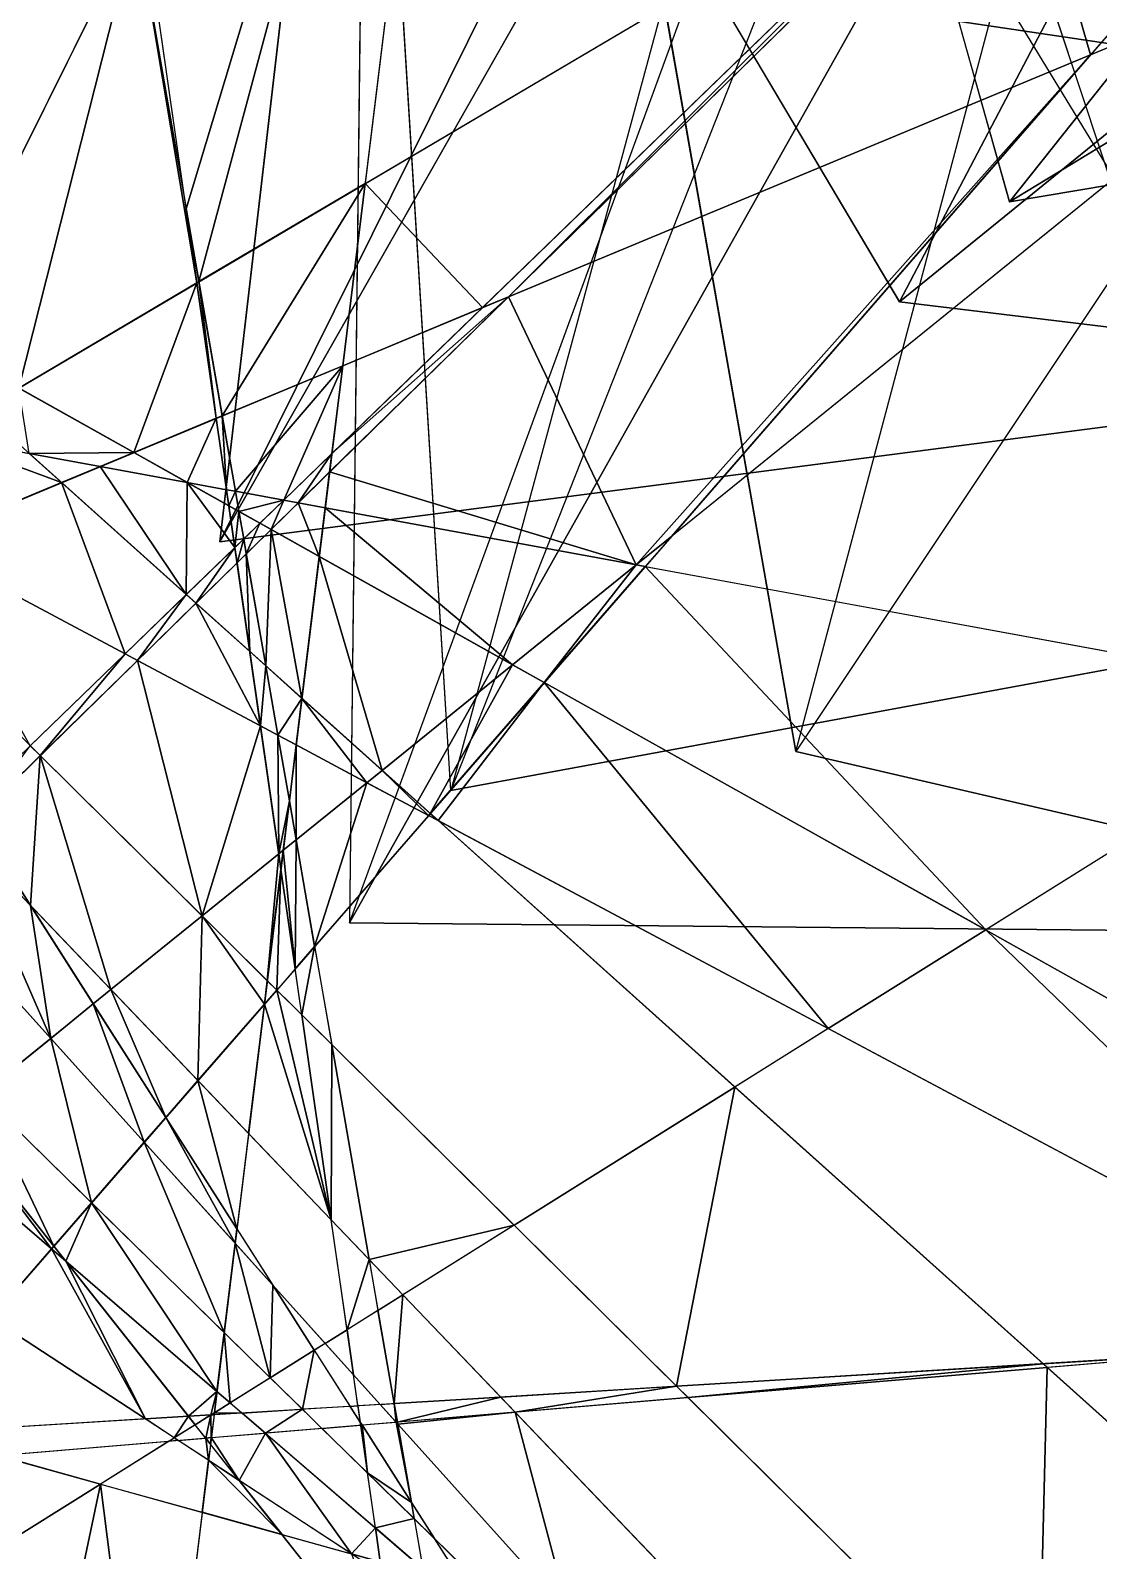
# Model space of a CAD drawing. Header units: metres. Extents: x -333 to 305, y -241 to 270.
# Drawn here: x 217.41 to 241.26, y -8.61 to 25.34 of the extents above; entities that cross this region are included whole.
import ezdxf

# ---------------------------------------------------------------- set-up
doc = ezdxf.new("R2010")
doc.units = ezdxf.units.M

msp = doc.modelspace()

# ---------------------------------------------------------------- linework, layer by layer
for p, q in [((230.3111, 88.51083, -355.6922), (221.63928, 13.918915, -352.6922)), ((236.81354, 19.283447, -412.6922), (272.84796, 87.98984, -409.6922)), ((234.4953, 9.236374, -397.6922), (220.76959, 87.4418, -394.6922)), ((220.76959, 87.4418, -394.6922), (239.26605, 21.5159, -391.6922)), ((257.8205, 86.949005, -354.6922), (226.79681, 8.364883, -357.6922)), ((224.53027, 5.4164276, -381.6922), (253.06885, 83.401886, -384.6922)), ((222.39581, 79.665955, -339.6922), (247.29822, 4.56369, -342.6922)), ((225.31445, 72.22272, -378.6922), (224.53027, 5.4164276, -381.6922)), ((226.79681, 8.364883, -357.6922), (223.3601, 64.18536, -360.6922)), ((269.88617, 62.365875, -400.6922), (234.4953, 9.236374, -397.6922)), ((221.63928, 13.918915, -352.6922), (244.52039, 54.168396, -349.6922)), ((240.29407, -30.068024, -350.6922), (178.86438, 47.568237, -345.6922)), ((178.86438, 47.568237, -345.6922), (257.03107, -29.908234, -340.6922)), ((174.29205, -32.41043, -405.6922), (256.51257, 47.26584, -410.6922)), ((256.51257, 47.26584, -410.6922), (180.7012, -27.054092, -415.6922)), ((220.6604, 46.522552, -415.6922), (236.81354, 19.283447, -412.6922)), ((256.8069, -35.397415, -375.6922), (179.7536, 45.179596, -370.6922)), ((179.7536, 45.179596, -370.6922), (238.88824, -20.533798, -365.6922)), ((216.72742, 45.27838, -350.6922), (230.75214, -35.330017, -355.6922)), ((239.26605, 21.5159, -391.6922), (275.75616, 43.672302, -388.6922)), ((253.77686, -16.785904, -410.6922), (186.72629, 43.418457, -405.6922)), ((188.0167, -36.196533, -380.6922), (227.49774, 43.28714, -385.6922)), ((227.49774, 43.28714, -385.6922), (220.16748, -16.529861, -390.6922)), ((173.31943, -8.535858, -370.6922), (253.05444, 38.565918, -375.6922)), ((253.05444, 38.565918, -375.6922), (188.0167, -36.196533, -380.6922)), ((229.1366, -36.163788, -400.6922), (218.44885, 38.378754, -395.6922)), ((248.14587, -3.8403625, -385.6922), (174.70297, 35.320007, -380.6922)), ((174.70297, 35.320007, -380.6922), (256.8069, -35.397415, -375.6922)), ((185.48871, 35.106873, -360.6922), (254.43451, -3.5468903, -365.6922)), ((249.19232, 28.175201, -400.6922), (174.29205, -32.41043, -405.6922)), ((194.12299, 5.268265, -395.6922), (249.19232, 28.175201, -400.6922)), ((205.85956, 23.907959, -355.6922), (240.29407, -30.068024, -350.6922)), ((257.03107, -29.908234, -340.6922), (175.18106, 23.63739, -335.6922)), ((175.18106, 23.63739, -335.6922), (247.04395, 10.45256, -340.6922)), ((247.04395, 10.45256, -340.6922), (197.16956, -20.768845, -345.6922)), ((238.88824, -20.533798, -365.6922), (207.54846, 10.153595, -360.6922)), ((173.28387, 5.5684967, -415.6922), (253.77686, -16.785904, -410.6922)), ((254.43451, -3.5468903, -365.6922), (173.31943, -8.535858, -370.6922)), ((195.62915, -8.252396, -390.6922), (248.14587, -3.8403625, -385.6922))]:
    msp.add_line(p, q)
for points in [[(230.3111, 88.51083, -355.6922), (257.8205, 86.949005, -354.6922), (221.63928, 13.918915, -352.6922), (221.63939, 13.919015, -352.6921)], [(236.81354, 19.283447, -412.6922), (304.50226, 11.092133, -411.6922), (272.84796, 87.98984, -409.6922), (272.84805, 87.98994, -409.6921)], [(234.4953, 9.236374, -397.6922), (251.87408, 5.2016296, -396.6922), (220.76959, 87.4418, -394.6922), (220.7697, 87.4419, -394.6921)], [(288.0161, 82.854034, -393.6922), (220.76959, 87.4418, -394.6922), (251.87408, 5.2016296, -396.6922), (251.87419, 5.20173, -396.6921)], [(220.76959, 87.4418, -394.6922), (288.0161, 82.854034, -393.6922), (239.26605, 21.5159, -391.6922), (239.26616, 21.515999, -391.6921)], [(292.56366, 23.135986, -351.6922), (221.63928, 13.918915, -352.6922), (257.8205, 86.949005, -354.6922), (257.8206, 86.949104, -354.6921)], [(247.29822, 4.56369, -342.6922), (294.61182, 85.78323, -340.6922), (222.39581, 79.665955, -339.6922), (222.39592, 79.66605, -339.6921)], [(221.0965, 28.07666, -373.6922), (290.36377, 17.803528, -372.6922), (241.83801, 85.03473, -370.6922), (241.83812, 85.03483, -370.6921)], [(253.06885, 83.401886, -384.6922), (298.19824, 4.6983643, -382.6922), (224.53027, 5.4164276, -381.6922), (224.53038, 5.4165277, -381.6921)], [(304.65588, 32.532867, -390.6922), (239.26605, 21.5159, -391.6922), (288.0161, 82.854034, -393.6922), (288.0162, 82.85413, -393.6921)], [(266.88556, 80.84781, -379.6922), (224.53027, 5.4164276, -381.6922), (298.19824, 4.6983643, -382.6922), (298.19833, 4.6984644, -382.6921)], [(224.53027, 5.4164276, -381.6922), (266.88556, 80.84781, -379.6922), (225.31445, 72.22272, -378.6922), (225.31456, 72.22282, -378.6921)], [(223.3601, 64.18536, -360.6922), (263.86743, 15.205383, -358.6922), (226.79681, 8.364883, -357.6922), (226.79692, 8.364984, -357.6921)], [(263.86743, 15.205383, -358.6922), (223.3601, 64.18536, -360.6922), (296.49377, 52.2099, -361.6922), (296.49387, 52.21, -361.6921)], [(256.04645, 18.629211, -405.6922), (299.7182, 59.689667, -403.6922), (225.89636, 47.38855, -402.6922), (225.89647, 47.38865, -402.6921)], [(220.6604, 46.522552, -415.6922), (285.53223, 58.8627, -414.6922), (236.81354, 19.283447, -412.6922), (236.81364, 19.283546, -412.6921)], [(304.50226, 11.092133, -411.6922), (236.81354, 19.283447, -412.6922), (285.53223, 58.8627, -414.6922), (285.53232, 58.8628, -414.6921)], [(239.23187, 54.443146, -356.48972), (226.79681, 8.364883, -357.6922), (263.86743, 15.205383, -358.6922), (263.86752, 15.205483, -358.6921)], [(221.63928, 13.918915, -352.6922), (292.56366, 23.135986, -351.6922), (244.52039, 54.168396, -349.6922), (244.5205, 54.168495, -349.6921)], [(290.36377, 17.803528, -372.6922), (221.0965, 28.07666, -373.6922), (254.82819, 48.505646, -375.6922), (254.8283, 48.505745, -375.6921)], [(210.47845, 22.091522, -375.8205), (216.72742, 45.27838, -350.6922), (218.06451, 37.593353, -372.95142), (218.06462, 37.593452, -372.95132)], [(239.26605, 21.5159, -391.6922), (304.65588, 32.532867, -390.6922), (275.75616, 43.672302, -388.6922), (275.75626, 43.6724, -388.6921)], [(219.92963, 28.050934, -386.90582), (227.49774, 43.28714, -385.6922), (220.88934, 21.357147, -382.1985), (220.88945, 21.357246, -382.1984)], [(221.17212, 19.732117, -375.74695), (220.88934, 21.357147, -382.1985), (227.49774, 43.28714, -385.6922), (227.49785, 43.28724, -385.6921)], [(227.49774, 43.28714, -385.6922), (224.87958, 21.92221, -376.6949), (221.17212, 19.732117, -375.74695), (221.17223, 19.732216, -375.74686)], [(241.07965, 24.800598, -383.22873), (239.42548, 30.514893, -387.62863), (253.05444, 38.565918, -375.6922), (253.05455, 38.566017, -375.6921)], [(228.08105, 19.393646, -378.94736), (238.91644, 30.214172, -383.94043), (239.42548, 30.514893, -387.62863), (239.42558, 30.514992, -387.62854)], [(241.07965, 24.800598, -383.22873), (228.08105, 19.393646, -378.94736), (239.42548, 30.514893, -387.62863), (239.42558, 30.514992, -387.62854)], [(238.91644, 30.214172, -383.94043), (227.50165, 19.152618, -379.35574), (224.87958, 21.92221, -376.6949), (224.87968, 21.92231, -376.6948)], [(238.91644, 30.214172, -383.94043), (228.08105, 19.393646, -378.94736), (227.50165, 19.152618, -379.35574), (227.50175, 19.152718, -379.35565)], [(249.19232, 28.175201, -400.6922), (231.72192, 14.043671, -372.89386), (241.07965, 24.800598, -383.22873), (241.07976, 24.800697, -383.22864)], [(219.7779, 27.745483, -377.26102), (217.15015, 17.356201, -377.1347), (215.16907, 18.466888, -382.8322), (215.16917, 18.466988, -382.83212)], [(217.15015, 17.356201, -377.1347), (219.7779, 27.745483, -377.26102), (221.12628, 19.705017, -379.24622), (221.12639, 19.705116, -379.24612)], [(220.88934, 21.357147, -382.1985), (221.12628, 19.705017, -379.24622), (219.7779, 27.745483, -377.26102), (219.778, 27.745583, -377.26093)], [(251.87408, 5.2016296, -396.6922), (234.4953, 9.236374, -397.6922), (239.02625, 26.281769, -398.0763), (239.02635, 26.281868, -398.0762)], [(241.07965, 24.800598, -383.22873), (230.93597, 13.407928, -371.16605), (228.08105, 19.393646, -378.94736), (228.08116, 19.393745, -378.94727)], [(230.93597, 13.407928, -371.16605), (241.07965, 24.800598, -383.22873), (231.72192, 14.043671, -372.89386), (231.72203, 14.043771, -372.89377)], [(221.6933, 16.736572, -376.01807), (221.17212, 19.732117, -375.74695), (224.87958, 21.92221, -376.6949), (224.87968, 21.92231, -376.6948)], [(224.87958, 21.92221, -376.6949), (224.3811, 17.854584, -376.11786), (221.6933, 16.736572, -376.01807), (221.6934, 16.736671, -376.01797)], [(224.3811, 17.854584, -376.11786), (224.87958, 21.92221, -376.6949), (227.50165, 19.152618, -379.35574), (227.50175, 19.152718, -379.35565)], [(220.88934, 21.357147, -382.1985), (221.17212, 19.732117, -375.74695), (221.12628, 19.705017, -379.24622), (221.12639, 19.705116, -379.24612)], [(221.12628, 19.705017, -379.24622), (219.71973, 15.915604, -372.3581), (217.15015, 17.356201, -377.1347), (217.15025, 17.3563, -377.1346)], [(221.12628, 19.705017, -379.24622), (221.55981, 16.68103, -377.26706), (219.71973, 15.915604, -372.3581), (219.71983, 15.915704, -372.358)], [(221.55981, 16.68103, -377.26706), (221.12628, 19.705017, -379.24622), (221.17212, 19.732117, -375.74695), (221.17223, 19.732216, -375.74686)], [(221.17212, 19.732117, -375.74695), (221.6933, 16.736572, -376.01807), (221.55981, 16.68103, -377.26706), (221.55992, 16.68113, -377.26697)], [(224.09027, 15.4814, -373.3759), (228.08105, 19.393646, -378.94736), (230.93597, 13.407928, -371.16605), (230.93608, 13.408029, -371.16595)], [(228.08105, 19.393646, -378.94736), (224.09027, 15.4814, -373.3759), (224.14111, 15.896088, -373.8246), (224.14122, 15.896188, -373.8245)], [(224.14111, 15.896088, -373.8246), (227.50165, 19.152618, -379.35574), (228.08105, 19.393646, -378.94736), (228.08116, 19.393745, -378.94727)], [(227.50165, 19.152618, -379.35574), (224.14111, 15.896088, -373.8246), (224.3811, 17.854584, -376.11786), (224.38121, 17.854683, -376.11777)], [(221.98676, 15.04985, -374.0373), (221.6933, 16.736572, -376.01807), (224.3811, 17.854584, -376.11786), (224.38121, 17.854683, -376.11777)], [(224.3811, 17.854584, -376.11786), (223.0639, 14.852219, -372.4016), (221.98676, 15.04985, -374.0373), (221.98686, 15.049951, -374.0372)], [(223.0639, 14.852219, -372.4016), (224.3811, 17.854584, -376.11786), (224.14111, 15.896088, -373.8246), (224.14122, 15.896188, -373.8245)], [(217.3794, 15.895172, -369.81625), (217.15015, 17.356201, -377.1347), (219.71973, 15.915604, -372.3581), (219.71983, 15.915704, -372.358)], [(220.9123, 15.246979, -368.9088), (219.71973, 15.915604, -372.3581), (221.55981, 16.68103, -377.26706), (221.55992, 16.68113, -377.26697)], [(221.55981, 16.68103, -377.26706), (221.78845, 15.086227, -372.96838), (220.9123, 15.246979, -368.9088), (220.9124, 15.247079, -368.90872)], [(221.78845, 15.086227, -372.96838), (221.55981, 16.68103, -377.26706), (221.6933, 16.736572, -376.01807), (221.6934, 16.736671, -376.01797)], [(221.6933, 16.736572, -376.01807), (221.98676, 15.04985, -374.0373), (221.78845, 15.086227, -372.96838), (221.78856, 15.086328, -372.9683)], [(214.87457, 13.900192, -369.42383), (215.31732, 16.273499, -364.70343), (218.1048, 15.243866, -369.2871), (218.1049, 15.243966, -369.28702)], [(217.3794, 15.895172, -369.81625), (218.1048, 15.243866, -369.2871), (215.31732, 16.273499, -364.70343), (215.31743, 16.273598, -364.70334)], [(217.3794, 15.895172, -369.81625), (219.71973, 15.915604, -372.3581), (218.9693, 15.60347, -367.54712), (218.9694, 15.60357, -367.54703)], [(217.3794, 15.895172, -369.81625), (218.9693, 15.60347, -367.54712), (218.1048, 15.243866, -369.2871), (218.1049, 15.243966, -369.28702)], [(219.71973, 15.915604, -372.3581), (220.9123, 15.246979, -368.9088), (218.9693, 15.60347, -367.54712), (218.9694, 15.60357, -367.54703)], [(224.14111, 15.896088, -373.8246), (223.38788, 14.792786, -372.57437), (223.0639, 14.852219, -372.4016), (223.06401, 14.852319, -372.40152)], [(223.38788, 14.792786, -372.57437), (224.14111, 15.896088, -373.8246), (224.09027, 15.4814, -373.3759), (224.09038, 15.4815, -373.3758)], [(218.9693, 15.60347, -367.54712), (220.88867, 12.744263, -372.66895), (218.1048, 15.243866, -369.2871), (218.1049, 15.243966, -369.28702)], [(220.88867, 12.744263, -372.66895), (218.9693, 15.60347, -367.54712), (220.9123, 15.246979, -368.9088), (220.9124, 15.247079, -368.90872)], [(223.99231, 14.681885, -373.0147), (223.38788, 14.792786, -372.57437), (224.09027, 15.4814, -373.3759), (224.09038, 15.4815, -373.3758)], [(223.99231, 14.681885, -373.0147), (224.09027, 15.4814, -373.3759), (230.93597, 13.407928, -371.16605), (230.93608, 13.408029, -371.16595)], [(218.1048, 15.243866, -369.2871), (219.5235, 11.421341, -371.3682), (214.87457, 13.900192, -369.42383), (214.87468, 13.900292, -369.42374)], [(219.5235, 11.421341, -371.3682), (218.1048, 15.243866, -369.2871), (220.88867, 12.744263, -372.66895), (220.88878, 12.744363, -372.66885)], [(220.88867, 12.744263, -372.66895), (220.9123, 15.246979, -368.9088), (221.97351, 13.795578, -372.14392), (221.97362, 13.795678, -372.14383)], [(221.83997, 14.726883, -371.80264), (221.97351, 13.795578, -372.14392), (220.9123, 15.246979, -368.9088), (220.9124, 15.247079, -368.90872)], [(221.78845, 15.086227, -372.96838), (221.83997, 14.726883, -371.80264), (220.9123, 15.246979, -368.9088), (220.9124, 15.247079, -368.90872)], [(221.83997, 14.726883, -371.80264), (221.78845, 15.086227, -372.96838), (221.98676, 15.04985, -374.0373), (221.98686, 15.049951, -374.0372)], [(221.98676, 15.04985, -374.0373), (222.06488, 14.6008, -372.80356), (221.83997, 14.726883, -371.80264), (221.84007, 14.726983, -371.80255)], [(222.06488, 14.6008, -372.80356), (221.98676, 15.04985, -374.0373), (223.0639, 14.852219, -372.4016), (223.06401, 14.852319, -372.40152)], [(221.97351, 13.795578, -372.14392), (221.83997, 14.726883, -371.80264), (222.06488, 14.6008, -372.80356), (222.06499, 14.6009, -372.80347)], [(222.06488, 14.6008, -372.80356), (222.17157, 13.987503, -372.27048), (221.97351, 13.795578, -372.14392), (221.97362, 13.795678, -372.14383)], [(222.06488, 14.6008, -372.80356), (223.0639, 14.852219, -372.4016), (222.53345, 14.338135, -371.58887), (222.53355, 14.338235, -371.58878)], [(222.06488, 14.6008, -372.80356), (222.53345, 14.338135, -371.58887), (222.17157, 13.987503, -372.27048), (222.17168, 13.987603, -372.2704)], [(223.0639, 14.852219, -372.4016), (222.78192, 14.1987915, -372.48926), (222.53345, 14.338135, -371.58887), (222.53355, 14.338235, -371.58878)], [(222.78192, 14.1987915, -372.48926), (223.0639, 14.852219, -372.4016), (223.38788, 14.792786, -372.57437), (223.38799, 14.792886, -372.57428)], [(223.38788, 14.792786, -372.57437), (223.85913, 13.594894, -373.83566), (222.78192, 14.1987915, -372.48926), (222.78203, 14.198892, -372.48917)], [(223.99231, 14.681885, -373.0147), (223.85913, 13.594894, -373.83566), (223.38788, 14.792786, -372.57437), (223.38799, 14.792886, -372.57428)], [(223.99231, 14.681885, -373.0147), (228.17548, 11.174988, -375.78168), (223.85913, 13.594894, -373.83566), (223.85924, 13.594995, -373.83557)], [(223.99231, 14.681885, -373.0147), (230.93597, 13.407928, -371.16605), (228.17548, 11.174988, -375.78168), (228.17558, 11.175088, -375.7816)], [(222.53345, 14.338135, -371.58887), (222.22913, 13.656845, -372.82492), (222.17157, 13.987503, -372.27048), (222.17168, 13.987603, -372.2704)], [(222.22913, 13.656845, -372.82492), (222.53345, 14.338135, -371.58887), (222.78192, 14.1987915, -372.48926), (222.78203, 14.198892, -372.48917)], [(222.17157, 13.987503, -372.27048), (222.02246, 13.454254, -373.2663), (221.97351, 13.795578, -372.14392), (221.97362, 13.795678, -372.14383)], [(222.02246, 13.454254, -373.2663), (222.17157, 13.987503, -372.27048), (222.22913, 13.656845, -372.82492), (222.22923, 13.656945, -372.82483)], [(222.78192, 14.1987915, -372.48926), (222.66547, 11.1488495, -373.23557), (222.22913, 13.656845, -372.82492), (222.22923, 13.656945, -372.82483)], [(222.66547, 11.1488495, -373.23557), (222.78192, 14.1987915, -372.48926), (223.47076, 10.425781, -374.3163), (223.47087, 10.425881, -374.31622)], [(223.85913, 13.594894, -373.83566), (223.47076, 10.425781, -374.3163), (222.78192, 14.1987915, -372.48926), (222.78203, 14.198892, -372.48917)], [(230.93597, 13.407928, -371.16605), (231.72192, 14.043671, -372.89386), (231.13678, 13.3710785, -373.28632), (231.13689, 13.371179, -373.28622)], [(217.40472, 9.368179, -368.76813), (214.87457, 13.900192, -369.42383), (219.5235, 11.421341, -371.3682), (219.5236, 11.421441, -371.3681)], [(221.97351, 13.795578, -372.14392), (221.10242, 12.552307, -373.22), (220.88867, 12.744263, -372.66895), (220.88878, 12.744363, -372.66885)], [(221.10242, 12.552307, -373.22), (221.97351, 13.795578, -372.14392), (222.02246, 13.454254, -373.2663), (222.02257, 13.454354, -373.2662)], [(222.22913, 13.656845, -372.82492), (222.30682, 11.470856, -374.25583), (222.02246, 13.454254, -373.2663), (222.02257, 13.454354, -373.2662)], [(222.30682, 11.470856, -374.25583), (222.22913, 13.656845, -372.82492), (222.66547, 11.1488495, -373.23557), (222.66557, 11.14895, -373.23547)], [(223.47076, 10.425781, -374.3163), (223.85913, 13.594894, -373.83566), (225.26147, 8.817917, -375.85272), (225.26158, 8.818017, -375.85263)], [(228.17548, 11.174988, -375.78168), (225.26147, 8.817917, -375.85272), (223.85913, 13.594894, -373.83566), (223.85924, 13.594995, -373.83557)], [(221.10242, 12.552307, -373.22), (222.02246, 13.454254, -373.2663), (222.30682, 11.470856, -374.25583), (222.30693, 11.470956, -374.25574)], [(230.93597, 13.407928, -371.16605), (228.88184, 10.778946, -375.79623), (228.17548, 11.174988, -375.78168), (228.17558, 11.175088, -375.7816)], [(230.93597, 13.407928, -371.16605), (231.13678, 13.3710785, -373.28632), (228.88184, 10.778946, -375.79623), (228.88194, 10.779046, -375.79614)], [(238.73816, 5.253128, -368.1792), (228.88184, 10.778946, -375.79623), (231.13678, 13.3710785, -373.28632), (231.13689, 13.371179, -373.28622)], [(238.73816, 5.253128, -368.1792), (231.13678, 13.3710785, -373.28632), (247.04395, 10.45256, -340.6922), (247.04405, 10.452661, -340.6921)], [(220.88867, 12.744263, -372.66895), (219.79895, 11.27446, -372.15567), (219.5235, 11.421341, -371.3682), (219.5236, 11.421441, -371.3681)], [(219.79895, 11.27446, -372.15567), (220.88867, 12.744263, -372.66895), (221.10242, 12.552307, -373.22), (221.10252, 12.552407, -373.2199)], [(222.54492, 9.810272, -374.48816), (219.79895, 11.27446, -372.15567), (221.10242, 12.552307, -373.22), (221.10252, 12.552407, -373.2199)], [(222.54492, 9.810272, -374.48816), (221.10242, 12.552307, -373.22), (222.30682, 11.470856, -374.25583), (222.30693, 11.470956, -374.25574)], [(219.5235, 11.421341, -371.3682), (217.62836, 9.146576, -370.56537), (217.40472, 9.368179, -368.76813), (217.40483, 9.368279, -368.76804)], [(217.62836, 9.146576, -370.56537), (219.5235, 11.421341, -371.3682), (219.79895, 11.27446, -372.15567), (219.79906, 11.27456, -372.15558)], [(219.79895, 11.27446, -372.15567), (221.24097, 5.565811, -370.28644), (217.62836, 9.146576, -370.56537), (217.62846, 9.146676, -370.56528)], [(222.54492, 9.810272, -374.48816), (221.24097, 5.565811, -370.28644), (219.79895, 11.27446, -372.15567), (219.79906, 11.27456, -372.15558)], [(222.30682, 11.470856, -374.25583), (222.66547, 11.1488495, -373.23557), (222.54492, 9.810272, -374.48816), (222.54503, 9.810372, -374.48807)], [(222.93451, 9.602554, -373.6301), (222.54492, 9.810272, -374.48816), (222.66547, 11.1488495, -373.23557), (222.66557, 11.14895, -373.23547)], [(223.47076, 10.425781, -374.3163), (222.93451, 9.602554, -373.6301), (222.66547, 11.1488495, -373.23557), (222.66557, 11.14895, -373.23547)], [(225.26147, 8.817917, -375.85272), (228.17548, 11.174988, -375.78168), (226.3363, 7.8527985, -376.1233), (226.33641, 7.8528986, -376.1232)], [(228.88184, 10.778946, -375.79623), (226.3363, 7.8527985, -376.1233), (228.17548, 11.174988, -375.78168), (228.17558, 11.175088, -375.7816)], [(226.3363, 7.8527985, -376.1233), (228.88184, 10.778946, -375.79623), (226.5122, 7.6949005, -377.3928), (226.51231, 7.6950006, -377.3927)], [(235.22095, 3.0513458, -374.5242), (226.5122, 7.6949005, -377.3928), (228.88184, 10.778946, -375.79623), (228.88194, 10.779046, -375.79614)], [(238.73816, 5.253128, -368.1792), (235.22095, 3.0513458, -374.5242), (228.88184, 10.778946, -375.79623), (228.88194, 10.779046, -375.79614)], [(223.47076, 10.425781, -374.3163), (223.3432, 9.384644, -374.17303), (222.93451, 9.602554, -373.6301), (222.93462, 9.602654, -373.63)], [(223.3432, 9.384644, -374.17303), (223.47076, 10.425781, -374.3163), (224.92163, 8.543015, -375.2211), (224.92174, 8.543115, -375.221)], [(225.26147, 8.817917, -375.85272), (224.92163, 8.543015, -375.2211), (223.47076, 10.425781, -374.3163), (223.47087, 10.425881, -374.31622)], [(222.54492, 9.810272, -374.48816), (222.95477, 6.9520416, -374.35068), (221.24097, 5.565811, -370.28644), (221.24107, 5.5659113, -370.28635)], [(222.54492, 9.810272, -374.48816), (222.93451, 9.602554, -373.6301), (222.95477, 6.9520416, -374.35068), (222.95488, 6.952142, -374.3506)], [(223.18994, 8.134354, -373.9719), (222.95477, 6.9520416, -374.35068), (222.93451, 9.602554, -373.6301), (222.93462, 9.602654, -373.63)], [(223.18994, 8.134354, -373.9719), (222.93451, 9.602554, -373.6301), (223.3432, 9.384644, -374.17303), (223.3433, 9.384744, -374.17294)], [(216.18158, 7.728256, -371.10074), (217.40472, 9.368179, -368.76813), (217.62836, 9.146576, -370.56537), (217.62846, 9.146676, -370.56528)], [(223.18994, 8.134354, -373.9719), (223.3432, 9.384644, -374.17303), (223.34131, 7.264694, -373.60925), (223.34142, 7.2647943, -373.60916)], [(224.92163, 8.543015, -375.2211), (223.34131, 7.264694, -373.60925), (223.3432, 9.384644, -374.17303), (223.3433, 9.384744, -374.17294)], [(217.62836, 9.146576, -370.56537), (217.41296, 5.7980194, -368.6539), (216.18158, 7.728256, -371.10074), (216.18169, 7.7283564, -371.10065)], [(217.41296, 5.7980194, -368.6539), (217.62836, 9.146576, -370.56537), (219.20776, 3.9211578, -370.71365), (219.20787, 3.9212577, -370.71356)], [(221.24097, 5.565811, -370.28644), (219.20776, 3.9211578, -370.71365), (217.62836, 9.146576, -370.56537), (217.62846, 9.146676, -370.56528)], [(223.34131, 7.264694, -373.60925), (224.92163, 8.543015, -375.2211), (223.75519, 4.8857117, -372.78595), (223.7553, 4.885812, -372.78586)], [(226.29822, 7.8089905, -375.06943), (223.75519, 4.8857117, -372.78595), (224.92163, 8.543015, -375.2211), (224.92174, 8.543115, -375.221)], [(224.92163, 8.543015, -375.2211), (225.26147, 8.817917, -375.85272), (226.29822, 7.8089905, -375.06943), (226.29832, 7.8090906, -375.06934)], [(226.3363, 7.8527985, -376.1233), (226.29822, 7.8089905, -375.06943), (225.26147, 8.817917, -375.85272), (225.26158, 8.818017, -375.85263)], [(222.95477, 6.9520416, -374.35068), (223.18994, 8.134354, -373.9719), (223.055, 7.033142, -373.97076), (223.0551, 7.033242, -373.97067)], [(223.34131, 7.264694, -373.60925), (223.055, 7.033142, -373.97076), (223.18994, 8.134354, -373.9719), (223.19005, 8.134454, -373.9718)], [(226.29822, 7.8089905, -375.06943), (226.3363, 7.8527985, -376.1233), (226.5122, 7.6949005, -377.3928), (226.51231, 7.6950006, -377.3927)], [(215.86444, 7.4173737, -372.2137), (216.18158, 7.728256, -371.10074), (217.41296, 5.7980194, -368.6539), (217.41307, 5.7981195, -368.6538)], [(226.5122, 7.6949005, -377.3928), (235.22095, 3.0513458, -374.5242), (233.13684, 1.7466888, -373.18378), (233.13695, 1.7467889, -373.1837)], [(214.73322, 6.308441, -373.2783), (215.86444, 7.4173737, -372.2137), (217.86145, 2.8321838, -375.85403), (217.86156, 2.8322837, -375.85394)], [(217.41296, 5.7980194, -368.6539), (217.86145, 2.8321838, -375.85403), (215.86444, 7.4173737, -372.2137), (215.86455, 7.417474, -372.21362)], [(223.055, 7.033142, -373.97076), (223.34131, 7.264694, -373.60925), (223.32233, 4.388153, -372.92303), (223.32243, 4.388253, -372.92294)], [(223.75519, 4.8857117, -372.78595), (223.32233, 4.388153, -372.92303), (223.34131, 7.264694, -373.60925), (223.34142, 7.2647943, -373.60916)], [(222.69818, 4.121475, -371.85138), (221.24097, 5.565811, -370.28644), (222.95477, 6.9520416, -374.35068), (222.95488, 6.952142, -374.3506)], [(222.69818, 4.121475, -371.85138), (222.95477, 6.9520416, -374.35068), (223.00342, 6.612381, -373.64493), (223.00352, 6.612481, -373.64484)], [(223.00342, 6.612381, -373.64493), (222.95477, 6.9520416, -374.35068), (223.055, 7.033142, -373.97076), (223.0551, 7.033242, -373.97067)], [(223.00342, 6.612381, -373.64493), (223.055, 7.033142, -373.97076), (223.32233, 4.388153, -372.92303), (223.32243, 4.388253, -372.92294)], [(222.69818, 4.121475, -371.85138), (223.00342, 6.612381, -373.64493), (222.90875, 3.9127502, -370.72668), (222.90886, 3.9128501, -370.7266)], [(223.00342, 6.612381, -373.64493), (223.32233, 4.388153, -372.92303), (222.90875, 3.9127502, -370.72668), (222.90886, 3.9128501, -370.7266)], [(217.86145, 2.8321838, -375.85403), (216.30847, 1.5759583, -378.35742), (214.73322, 6.308441, -373.2783), (214.73332, 6.3085413, -373.2782)], [(219.20776, 3.9211578, -370.71365), (218.81366, 3.6024017, -372.0816), (217.41296, 5.7980194, -368.6539), (217.41307, 5.7981195, -368.6538)], [(217.86145, 2.8321838, -375.85403), (217.41296, 5.7980194, -368.6539), (218.81366, 3.6024017, -372.0816), (218.81377, 3.6025016, -372.0815)], [(219.20776, 3.9211578, -370.71365), (221.24097, 5.565811, -370.28644), (221.1496, 1.8905182, -372.36237), (221.1497, 1.8906182, -372.36227)], [(222.63385, 3.596756, -372.86206), (221.1496, 1.8905182, -372.36237), (221.24097, 5.565811, -370.28644), (221.24107, 5.5659113, -370.28635)], [(222.69818, 4.121475, -371.85138), (222.63385, 3.596756, -372.86206), (221.24097, 5.565811, -370.28644), (221.24107, 5.5659113, -370.28635)], [(238.73816, 5.253128, -368.1792), (248.14587, -3.8403625, -385.6922), (235.22095, 3.0513458, -374.5242), (235.22105, 3.0514457, -374.5241)], [(238.73816, 5.253128, -368.1792), (254.43451, -3.5468903, -365.6922), (248.14587, -3.8403625, -385.6922), (248.14598, -3.8402627, -385.6921)], [(223.32233, 4.388153, -372.92303), (223.75519, 4.8857117, -372.78595), (223.47034, 3.3561707, -371.93106), (223.47044, 3.3562706, -371.93097)], [(224.13611, 2.6962738, -371.58334), (223.47034, 3.3561707, -371.93106), (223.75519, 4.8857117, -372.78595), (223.7553, 4.885812, -372.78586)], [(222.69818, 4.121475, -371.85138), (222.90875, 3.9127502, -370.72668), (222.63385, 3.596756, -372.86206), (222.63396, 3.5968559, -372.86197)], [(218.81366, 3.6024017, -372.0816), (219.20776, 3.9211578, -370.71365), (220.432, 1.0656586, -373.71036), (220.43211, 1.0657586, -373.71027)], [(221.1496, 1.8905182, -372.36237), (220.432, 1.0656586, -373.71036), (219.20776, 3.9211578, -370.71365), (219.20787, 3.9212577, -370.71356)], [(224.12683, -1.2228851, -374.651), (222.63385, 3.596756, -372.86206), (222.90875, 3.9127502, -370.72668), (222.90886, 3.9128501, -370.7266)], [(224.12683, -1.2228851, -374.651), (222.90875, 3.9127502, -370.72668), (223.47034, 3.3561707, -371.93106), (223.47044, 3.3562706, -371.93097)], [(217.86145, 2.8321838, -375.85403), (218.81366, 3.6024017, -372.0816), (219.94989, 0.5114441, -376.96918), (219.95, 0.5115441, -376.9691)], [(220.432, 1.0656586, -373.71036), (219.94989, 0.5114441, -376.96918), (218.81366, 3.6024017, -372.0816), (218.81377, 3.6025016, -372.0815)], [(221.1496, 1.8905182, -372.36237), (222.63385, 3.596756, -372.86206), (222.27997, 0.7084656, -373.94504), (222.28008, 0.7085656, -373.94495)], [(224.12683, -1.2228851, -374.651), (222.27997, 0.7084656, -373.94504), (222.63385, 3.596756, -372.86206), (222.63396, 3.5968559, -372.86197)], [(223.47034, 3.3561707, -371.93106), (224.13611, 2.6962738, -371.58334), (224.12683, -1.2228851, -374.651), (224.12694, -1.2227851, -374.6509)], [(216.30847, 1.5759583, -378.35742), (217.86145, 2.8321838, -375.85403), (218.7749, -0.8392029, -379.2143), (218.77501, -0.83910286, -379.2142)], [(219.94989, 0.5114441, -376.96918), (218.7749, -0.8392029, -379.2143), (217.86145, 2.8321838, -375.85403), (217.86156, 2.8322837, -375.85394)], [(224.97168, -2.1063538, -372.12714), (224.12683, -1.2228851, -374.651), (224.13611, 2.6962738, -371.58334), (224.13622, 2.6963737, -371.58325)], [(224.97168, -2.1063538, -372.12714), (224.13611, 2.6962738, -371.58334), (228.20746, -1.3391113, -368.0408), (228.20757, -1.3390113, -368.0407)], [(220.432, 1.0656586, -373.71036), (221.1496, 1.8905182, -372.36237), (222.01886, -1.4217682, -374.90833), (222.01897, -1.4216682, -374.90823)], [(222.27997, 0.7084656, -373.94504), (222.01886, -1.4217682, -374.90833), (221.1496, 1.8905182, -372.36237), (221.1497, 1.8906182, -372.36227)], [(231.8371, -4.936737, -369.41174), (228.20746, -1.3391113, -368.0408), (233.13684, 1.7466888, -373.18378), (233.13695, 1.7467889, -373.1837)], [(231.8371, -4.936737, -369.41174), (233.13684, 1.7466888, -373.18378), (240.01971, -4.4334717, -380.46198), (240.01982, -4.4333715, -380.46188)], [(215.66656, 1.0567627, -382.7466), (216.30847, 1.5759583, -378.35742), (217.93274, -1.8072968, -381.59625), (217.93285, -1.8071967, -381.59616)], [(218.7749, -0.8392029, -379.2143), (217.93274, -1.8072968, -381.59625), (216.30847, 1.5759583, -378.35742), (216.30858, 1.5760583, -378.35733)], [(215.05627, 0.56307983, -384.53506), (215.66656, 1.0567627, -382.7466), (217.87946, -1.8685913, -381.45563), (217.87956, -1.8684913, -381.45554)], [(217.93274, -1.8072968, -381.59625), (217.87946, -1.8685913, -381.45563), (215.66656, 1.0567627, -382.7466), (215.66667, 1.0568627, -382.74652)], [(219.94989, 0.5114441, -376.96918), (220.432, 1.0656586, -373.71036), (221.97943, -1.7438812, -376.44516), (221.97954, -1.7437812, -376.44507)], [(222.01886, -1.4217682, -374.90833), (221.97943, -1.7438812, -376.44516), (220.432, 1.0656586, -373.71036), (220.43211, 1.0657586, -373.71027)], [(217.87946, -1.8685913, -381.45563), (216.53387, -3.415329, -381.1902), (215.05627, 0.56307983, -384.53506), (215.05638, 0.56317985, -384.53497)], [(218.7749, -0.8392029, -379.2143), (219.94989, 0.5114441, -376.96918), (221.73505, -3.7377167, -378.34418), (221.73515, -3.7376168, -378.3441)], [(221.97943, -1.7438812, -376.44516), (221.73505, -3.7377167, -378.34418), (219.94989, 0.5114441, -376.96918), (219.95, 0.5115441, -376.9691)], [(218.7749, -0.8392029, -379.2143), (218.19916, -2.1439362, -381.62793), (217.93274, -1.8072968, -381.59625), (217.93285, -1.8071967, -381.59616)], [(218.19916, -2.1439362, -381.62793), (218.7749, -0.8392029, -379.2143), (221.57416, -5.0509186, -379.29022), (221.57426, -5.0508184, -379.29013)], [(221.73505, -3.7377167, -378.34418), (221.57416, -5.0509186, -379.29022), (218.7749, -0.8392029, -379.2143), (218.77501, -0.83910286, -379.2142)], [(224.12683, -1.2228851, -374.651), (224.97168, -2.1063538, -372.12714), (224.47821, -3.6735992, -374.51773), (224.47832, -3.6734993, -374.51764)], [(224.97168, -2.1063538, -372.12714), (228.20746, -1.3391113, -368.0408), (225.72443, -2.8934937, -371.96368), (225.72453, -2.8933938, -371.9636)], [(221.97943, -1.7438812, -376.44516), (222.01886, -1.4217682, -374.90833), (222.82104, -2.679123, -373.10062), (222.82115, -2.679023, -373.10052)], [(216.53387, -3.415329, -381.1902), (217.87946, -1.8685913, -381.45563), (219.9748, -5.666336, -378.53925), (219.9749, -5.666236, -378.53915)], [(217.87946, -1.8685913, -381.45563), (217.93274, -1.8072968, -381.59625), (218.19916, -2.1439362, -381.62793), (218.19926, -2.1438363, -381.62784)], [(218.19916, -2.1439362, -381.62793), (219.9748, -5.666336, -378.53925), (217.87946, -1.8685913, -381.45563), (217.87956, -1.8684913, -381.45554)], [(221.73505, -3.7377167, -378.34418), (221.97943, -1.7438812, -376.44516), (222.76495, -4.7461243, -378.16873), (222.76506, -4.746024, -378.16864)], [(222.82104, -2.679123, -373.10062), (222.76495, -4.7461243, -378.16873), (221.97943, -1.7438812, -376.44516), (221.97954, -1.7437812, -376.44507)], [(221.57416, -5.0509186, -379.29022), (220.93927, -5.60701, -377.98553), (218.19916, -2.1439362, -381.62793), (218.19926, -2.1438363, -381.62784)], [(219.9748, -5.666336, -378.53925), (218.19916, -2.1439362, -381.62793), (220.93927, -5.60701, -377.98553), (220.93938, -5.6069098, -377.98544)], [(225.16913, -3.2410889, -372.52396), (224.47821, -3.6735992, -374.51773), (224.97168, -2.1063538, -372.12714), (224.97179, -2.1062539, -372.12704)], [(222.76495, -4.7461243, -378.16873), (222.82104, -2.679123, -373.10062), (223.74738, -4.131119, -374.28247), (223.74748, -4.1310186, -374.28238)], [(223.99066, -3.9788208, -373.24652), (223.74738, -4.131119, -374.28247), (222.82104, -2.679123, -373.10062), (222.82115, -2.679023, -373.10052)], [(225.53162, -5.3245544, -373.1122), (225.16913, -3.2410889, -372.52396), (225.72443, -2.8934937, -371.96368), (225.72453, -2.8933938, -371.9636)], [(225.53162, -5.3245544, -373.1122), (225.72443, -2.8934937, -371.96368), (227.9093, -5.178314, -372.9877), (227.90941, -5.178214, -372.9876)], [(219.9748, -5.666336, -378.53925), (214.86865, -5.980377, -384.278), (216.53387, -3.415329, -381.1902), (216.53398, -3.415229, -381.1901)], [(224.62268, -4.681198, -374.12775), (223.99066, -3.9788208, -373.24652), (224.47821, -3.6735992, -374.51773), (224.47832, -3.6734993, -374.51764)], [(221.57416, -5.0509186, -379.29022), (221.73505, -3.7377167, -378.34418), (221.87042, -5.306076, -380.15515), (221.87053, -5.305976, -380.15506)], [(222.76495, -4.7461243, -378.16873), (221.87042, -5.306076, -380.15515), (221.73505, -3.7377167, -378.34418), (221.73515, -3.7376168, -378.3441)], [(223.48425, -5.450485, -380.06238), (222.76495, -4.7461243, -378.16873), (223.74738, -4.131119, -374.28247), (223.74748, -4.1310186, -374.28238)], [(223.48425, -5.450485, -380.06238), (223.74738, -4.131119, -374.28247), (224.54736, -5.385086, -376.55035), (224.54747, -5.384986, -376.55026)], [(244.00012, -4.1886597, -378.06323), (240.11096, -4.515396, -378.38544), (240.01971, -4.4334717, -380.46198), (240.01982, -4.4333715, -380.46188)], [(225.21893, -5.3437805, -374.73798), (224.7221, -5.374344, -375.63828), (224.62268, -4.681198, -374.12775), (224.62279, -4.681098, -374.12766)], [(240.01971, -4.4334717, -380.46198), (232.09174, -5.189102, -372.07764), (231.8371, -4.936737, -369.41174), (231.8372, -4.936637, -369.41165)], [(232.09174, -5.189102, -372.07764), (240.01971, -4.4334717, -380.46198), (240.11096, -4.515396, -378.38544), (240.11107, -4.515296, -378.38535)], [(239.90509, -12.933441, -375.48856), (232.09174, -5.189102, -372.07764), (240.11096, -4.515396, -378.38544), (240.11107, -4.515296, -378.38535)], [(239.90509, -12.933441, -375.48856), (240.11096, -4.515396, -378.38544), (253.77686, -16.785904, -410.6922), (253.77696, -16.785805, -410.6921)], [(220.93927, -5.60701, -377.98553), (221.57416, -5.0509186, -379.29022), (221.43878, -5.576294, -378.21646), (221.43889, -5.576194, -378.21637)], [(221.51569, -5.5281525, -378.2335), (221.43878, -5.576294, -378.21646), (221.57416, -5.0509186, -379.29022), (221.57426, -5.0508184, -379.29013)], [(221.51569, -5.5281525, -378.2335), (221.57416, -5.0509186, -379.29022), (221.87042, -5.306076, -380.15515), (221.87053, -5.305976, -380.15506)], [(231.8371, -4.936737, -369.41174), (228.22986, -5.5135345, -374.0513), (227.9093, -5.178314, -372.9877), (227.90941, -5.178214, -372.9876)], [(228.22986, -5.5135345, -374.0513), (231.8371, -4.936737, -369.41174), (232.09174, -5.189102, -372.07764), (232.09184, -5.189002, -372.07755)], [(221.51569, -5.5281525, -378.2335), (221.87042, -5.306076, -380.15515), (222.13446, -5.5335083, -382.8054), (222.13457, -5.533408, -382.8053)], [(224.77472, -5.7414856, -376.90732), (224.54736, -5.385086, -376.55035), (224.7221, -5.374344, -375.63828), (224.72221, -5.3742437, -375.63818)], [(225.53162, -5.3245544, -373.1122), (225.57263, -5.736786, -376.30023), (225.21893, -5.3437805, -374.73798), (225.21904, -5.3436804, -374.73788)], [(227.9093, -5.178314, -372.9877), (225.6029, -5.7342377, -374.58875), (225.53162, -5.3245544, -373.1122), (225.53172, -5.3244543, -373.11212)], [(225.57263, -5.736786, -376.30023), (225.53162, -5.3245544, -373.1122), (225.6029, -5.7342377, -374.58875), (225.60301, -5.7341375, -374.58865)], [(225.6029, -5.7342377, -374.58875), (227.9093, -5.178314, -372.9877), (228.22986, -5.5135345, -374.0513), (228.22997, -5.5134344, -374.0512)], [(220.93927, -5.60701, -377.98553), (220.6203, -6.0886383, -376.7069), (219.9748, -5.666336, -378.53925), (219.9749, -5.666236, -378.53915)], [(221.0885, -5.795578, -376.92197), (220.6203, -6.0886383, -376.7069), (220.93927, -5.60701, -377.98553), (220.93938, -5.6069098, -377.98544)], [(221.0885, -5.795578, -376.92197), (220.93927, -5.60701, -377.98553), (221.43878, -5.576294, -378.21646), (221.43889, -5.576194, -378.21637)], [(221.0885, -5.795578, -376.92197), (221.43878, -5.576294, -378.21646), (221.3244, -6.093689, -376.70032), (221.32451, -6.093589, -376.70023)], [(221.44763, -6.0833282, -377.01825), (221.3244, -6.093689, -376.70032), (221.43878, -5.576294, -378.21646), (221.43889, -5.576194, -378.21637)], [(221.43878, -5.576294, -378.21646), (221.51569, -5.5281525, -378.2335), (221.51031, -5.571884, -377.8982), (221.51042, -5.571784, -377.8981)], [(221.44763, -6.0833282, -377.01825), (221.43878, -5.576294, -378.21646), (221.51031, -5.571884, -377.8982), (221.51042, -5.571784, -377.8981)], [(222.13446, -5.5335083, -382.8054), (221.51031, -5.571884, -377.8982), (221.51569, -5.5281525, -378.2335), (221.5158, -5.5280523, -378.2334)], [(222.65503, -5.981903, -380.85776), (222.13446, -5.5335083, -382.8054), (223.48425, -5.450485, -380.06238), (223.48436, -5.450385, -380.0623)], [(222.65503, -5.981903, -380.85776), (223.48425, -5.450485, -380.06238), (223.91858, -5.8757477, -380.17477), (223.91869, -5.8756475, -380.17468)], [(224.81244, -5.800644, -378.0979), (224.78357, -5.8030853, -377.56027), (224.77472, -5.7414856, -376.90732), (224.77483, -5.7413855, -376.90723)], [(225.91516, -7.529175, -375.56253), (224.81244, -5.800644, -378.0979), (225.57263, -5.736786, -376.30023), (225.57274, -5.7366858, -376.30014)], [(225.91516, -7.529175, -375.56253), (225.57263, -5.736786, -376.30023), (225.61072, -5.779114, -375.41498), (225.61082, -5.7790136, -375.4149)], [(228.22986, -5.5135345, -374.0513), (225.61072, -5.779114, -375.41498), (225.6029, -5.7342377, -374.58875), (225.60301, -5.7341375, -374.58865)], [(228.22986, -5.5135345, -374.0513), (229.43121, -10.024658, -377.59637), (225.61072, -5.779114, -375.41498), (225.61082, -5.7790136, -375.4149)], [(228.22986, -5.5135345, -374.0513), (233.66925, -11.20163, -378.8606), (229.43121, -10.024658, -377.59637), (229.43132, -10.024558, -377.59628)], [(220.70734, -6.1455383, -376.59625), (220.50189, -6.162796, -376.62756), (220.6203, -6.0886383, -376.7069), (220.6204, -6.088538, -376.70682)], [(221.38562, -6.589279, -377.9289), (220.70734, -6.1455383, -376.59625), (221.3244, -6.093689, -376.70032), (221.32451, -6.093589, -376.70023)], [(221.44763, -6.0833282, -377.01825), (221.43005, -6.227188, -377.27036), (221.3244, -6.093689, -376.70032), (221.32451, -6.093589, -376.70023)], [(221.38562, -6.589279, -377.9289), (221.3244, -6.093689, -376.70032), (221.43005, -6.227188, -377.27036), (221.43016, -6.227088, -377.27026)], [(221.44763, -6.0833282, -377.01825), (222.0716, -7.0380096, -375.99295), (221.43005, -6.227188, -377.27036), (221.43016, -6.227088, -377.27026)], [(221.44763, -6.0833282, -377.01825), (222.65503, -5.981903, -380.85776), (222.0716, -7.0380096, -375.99295), (222.0717, -7.0379095, -375.99286)], [(222.0716, -7.0380096, -375.99295), (222.65503, -5.981903, -380.85776), (224.57568, -8.6762085, -367.18814), (224.57579, -8.676108, -367.18805)], [(225.11267, -8.098694, -384.96225), (224.57568, -8.6762085, -367.18814), (222.65503, -5.981903, -380.85776), (222.65514, -5.981803, -380.85767)], [(224.93695, -6.8729095, -378.78247), (223.91858, -5.8757477, -380.17477), (224.78357, -5.8030853, -377.56027), (224.78368, -5.802985, -377.56018)], [(224.93695, -6.8729095, -378.78247), (224.78357, -5.8030853, -377.56027), (224.81244, -5.800644, -378.0979), (224.81255, -5.800544, -378.0978)], [(224.93695, -6.8729095, -378.78247), (224.81244, -5.800644, -378.0979), (225.91516, -7.529175, -375.56253), (225.91527, -7.5290747, -375.56244)], [(220.50189, -6.162796, -376.62756), (218.9726, -7.120117, -374.67584), (216.68127, -6.4837646, -379.7035), (216.68138, -6.4836645, -379.7034)], [(218.9726, -7.120117, -374.67584), (214.9881, -9.61441, -377.90646), (216.68127, -6.4837646, -379.7035), (216.68138, -6.4836645, -379.7034)], [(223.02759, -8.246262, -374.08862), (221.24329, -7.7507324, -380.7999), (221.38562, -6.589279, -377.9289), (221.38573, -6.589179, -377.9288)], [(223.02759, -8.246262, -374.08862), (221.38562, -6.589279, -377.9289), (222.0716, -7.0380096, -375.99295), (222.0717, -7.0379095, -375.99286)], [(218.9726, -7.120117, -374.67584), (217.47058, -14.272644, -380.3005), (214.9881, -9.61441, -377.90646), (214.9882, -9.61431, -377.90637)], [(217.47058, -14.272644, -380.3005), (218.9726, -7.120117, -374.67584), (220.16748, -16.529861, -390.6922), (220.16759, -16.529762, -390.6921)], [(221.24329, -7.7507324, -380.7999), (220.16748, -16.529861, -390.6922), (218.9726, -7.120117, -374.67584), (218.9727, -7.120017, -374.67575)], [(224.93695, -6.8729095, -378.78247), (225.91516, -7.529175, -375.56253), (225.97845, -7.8927307, -376.17932), (225.97856, -7.8926306, -376.17923)], [(224.93695, -6.8729095, -378.78247), (225.97845, -7.8927307, -376.17932), (225.11267, -8.098694, -384.96225), (225.11278, -8.098594, -384.96216)], [(226.42786, -8.332809, -376.3109), (225.97845, -7.8927307, -376.17932), (225.91516, -7.529175, -375.56253), (225.91527, -7.5290747, -375.56244)], [(224.57568, -8.6762085, -367.18814), (225.11267, -8.098694, -384.96225), (225.22119, -8.855469, -381.31876), (225.2213, -8.855369, -381.31866)], [(225.11267, -8.098694, -384.96225), (225.97845, -7.8927307, -376.17932), (226.17322, -9.012131, -384.41528), (226.17332, -9.012031, -384.4152)], [(226.17322, -9.012131, -384.41528), (225.22119, -8.855469, -381.31876), (225.11267, -8.098694, -384.96225), (225.11278, -8.098594, -384.96216)], [(224.57568, -8.6762085, -367.18814), (225.59998, -11.497284, -373.50473), (223.02759, -8.246262, -374.08862), (223.0277, -8.246161, -374.08853)], [(227.6507, -9.530197, -380.5191), (227.0929, -9.375275, -385.2373), (226.42786, -8.332809, -376.3109), (226.42796, -8.332709, -376.31082)]]:
    msp.add_3dface(points)

doc.saveas('drawing.dxf')
